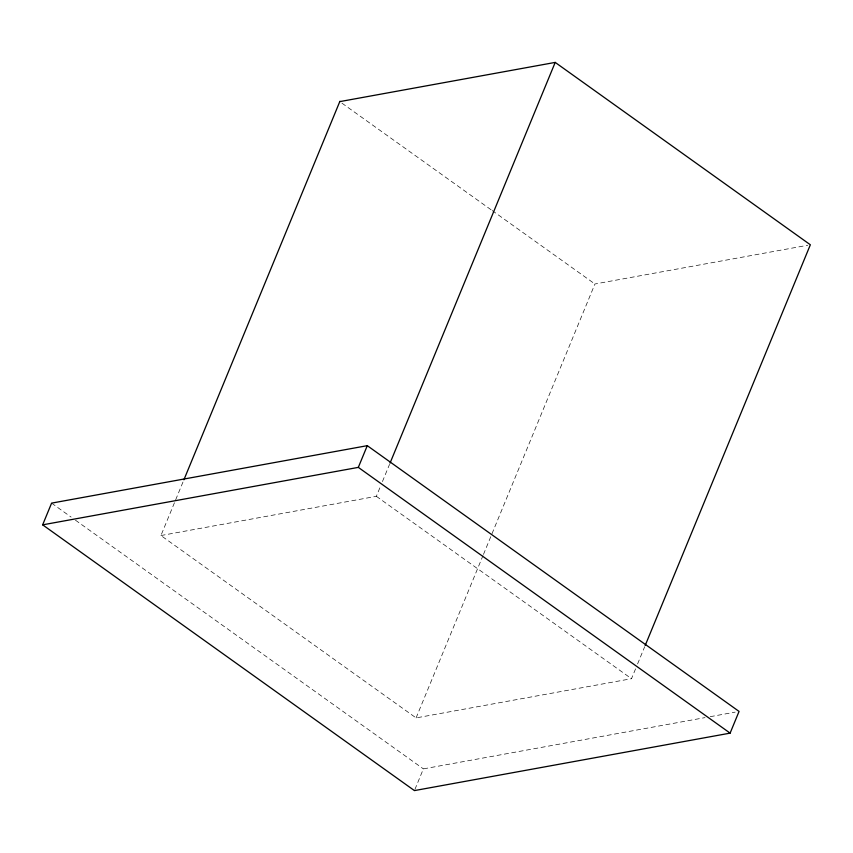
<?xml version="1.0" encoding="UTF-8"?>
<svg xmlns="http://www.w3.org/2000/svg" width="853" height="853" viewBox="0 0 853 853"><rect width="100%" height="100%" fill="white"/><g stroke="black" fill="none" stroke-linecap="round" stroke-linejoin="round"><path stroke-width="0.64" stroke-dasharray="4.26 3.2" d="M635.56 668.869L631.497 678.7L416.083 717.906L160.94 535.535L183.406 481.017M160.94 535.535L376.354 496.318L380.406 486.487M382.443 481.572L389.533 464.363M416.083 717.906L482.958 555.655M483.47 554.429L594.925 283.996L807.738 245.259M414.931 789.388L423.387 768.884L705.005 717.618M637.586 663.943L644.676 646.734M710.24 716.669L735.126 712.138M341.946 103.16L491.136 209.806M492.224 210.574L594.925 283.996M376.354 496.318L631.497 678.7M51.596 503.131L71.108 517.078M75.448 520.181L423.387 768.884"/><path stroke-width="1.28" d="M42.65 524.84L51.596 503.131L367.28 445.671L739.061 711.423L730.115 733.132L414.43 790.592L42.65 524.84L358.324 467.38L730.115 733.132M183.917 479.791L339.921 101.272M358.324 467.38L367.28 445.671M390.034 463.126L555.207 62.408L810.35 244.779L645.177 645.508M339.782 101.614L555.207 62.408"/></g></svg>
